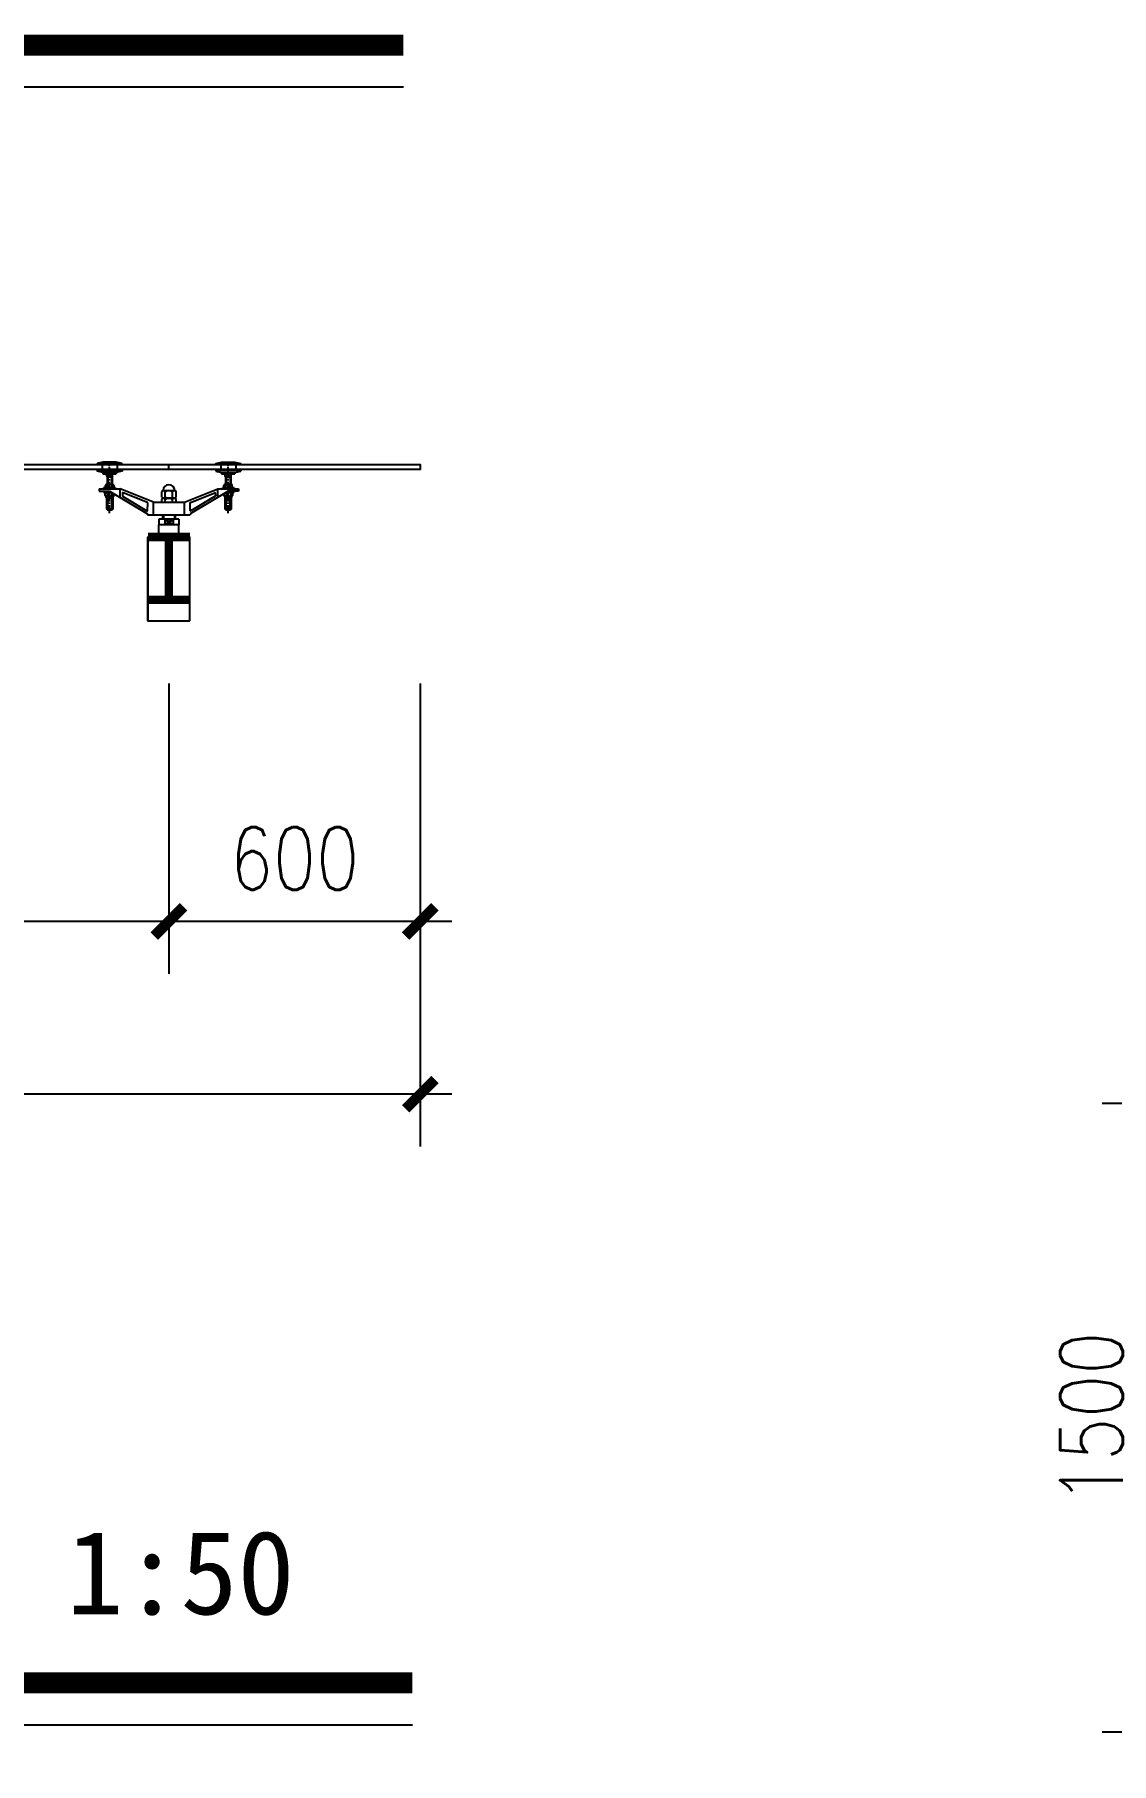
# Model space of a CAD drawing. Extents: x 458975 to 585950, y -118893 to 21149.
# Drawn here: x 558936 to 564077, y -95324 to -87070 of the extents above; entities that cross this region are included whole.
import ezdxf

# ---------------------------------------------------------------- set-up
doc = ezdxf.new("R2010")
doc.units = 0
doc.header["$LTSCALE"] = 1000
doc.header["$MEASUREMENT"] = 0
doc.linetypes.add('CENTER2', pattern=[1.125, 0.75, -0.125, 0.125, -0.125])
doc.linetypes.add('CENTERX2', pattern=[101.6, 63.5, -12.7, 12.7, -12.7])
doc.layers.get('0').update_dxf_attribs({"linetype": 'CONTINUOUS'})
doc.layers.get('DEFPOINTS').update_dxf_attribs({"linetype": 'CONTINUOUS'})
for name, color, linetype in [('PUB_DIM', 3, 'CONTINUOUS'), ('PUB_TEXT', 7, 'CONTINUOUS'), ('PUB_WALL', 255, 'CONTINUOUS'), ('WALL', 151, 'CONTINUOUS'), ('WINDOW', 2, 'CONTINUOUS')]:
    doc.layers.add(name, color=color, linetype=linetype)
doc.styles.add('-新宋体', font='NSimSun.ttf')
doc.styles.add('dim_font', font='SIMPLEX.shx', dxfattribs={"width": 0.8})
doc.dimstyles.new('DIMN50', dxfattribs={"dimscale": 0.5, "dimtxt": 300, "dimasz": 100, "dimexe": 250, "dimexo": 300, "dimgap": 0, "dimtad": 0, "dimdec": 0, "dimzin": 0, "dimdsep": 46, "dimtxsty": 'dim_font', "dimblk": 'ARCHTICK', "dimcen": 0.09, "dimdle": 150, "dimclrt": 7, "dimazin": 0, "dimtfac": 1, "dimtdec": 0, "dimtix": 1, "dimtmove": 2, "dimatfit": 3, "dimfxl": 1, "dimtvp": 1, "dimtolj": 1, "dimtzin": 0, "dimarcsym": 0})

# ---------------------------------------------------------------- blocks, each defined once
blk = doc.blocks.new('_archtick')
at = {"const_width": 0.5}
blk.add_lwpolyline([(-0.7, -0.7), (0.7, 0.7)], dxfattribs=at)
blk = doc.blocks.new('*D252')
at = {"layer": 'DEFPOINTS', "color": 0, "transparency": 16777216}
for p in [(565350.6, -92174.1), (564281.9, -95174.1), (565350.6, -95174.1)]:
    blk.add_point(p, dxfattribs=at)
at = {"layer": 'PUB_DIM', "color": 0, "lineweight": -2, "transparency": 16777216}
for p, q in [((564281.9, -92024.1), (564281.9, -95324.1)), ((565050.6, -92174.1), (564031.9, -92174.1)), ((565050.6, -95174.1), (564031.9, -95174.1))]:
    blk.add_line(p, q, dxfattribs=at)
at = {"layer": 'PUB_DIM', "color": 0, "lineweight": -2, "transparency": 16777216, "xscale": 100, "yscale": 100, "zscale": 100}
for p, rotation in [((564281.9, -92174.1), 90), ((564281.9, -95174.1), 270)]:
    blk.add_blockref('_archtick', p, dxfattribs=dict(at, rotation=rotation))
at = {"layer": 'PUB_DIM', "color": 7, "transparency": 16777216, "insert": (563981.9, -93674.1), "char_height": 300, "attachment_point": 5, "rotation": 90, "style": 'dim_font'}
blk.add_mtext('\\A1;1500', dxfattribs=at)
blk = doc.blocks.new('*D332')
at = {"layer": 'DEFPOINTS', "color": 0, "transparency": 16777216}
for p in [(557177, -89868.8), (559577, -89868.8), (557177, -91304)]:
    blk.add_point(p, dxfattribs=at)
at = {"layer": 'PUB_DIM', "color": 0, "lineweight": -2, "transparency": 16777216}
for p, q in [((557177, -90168.8), (557177, -91554)), ((559577, -90168.8), (559577, -91554)), ((559727, -91304), (557027, -91304))]:
    blk.add_line(p, q, dxfattribs=at)
at = {"layer": 'PUB_DIM', "color": 0, "lineweight": -2, "transparency": 16777216, "xscale": 100, "yscale": 100, "zscale": 100, "rotation": 180}
blk.add_blockref('_archtick', (557177, -91304), dxfattribs=at)
at = {"layer": 'PUB_DIM', "color": 0, "lineweight": -2, "transparency": 16777216, "xscale": 100, "yscale": 100, "zscale": 100}
blk.add_blockref('_archtick', (559577, -91304), dxfattribs=at)
at = {"layer": 'PUB_DIM', "color": 7, "transparency": 16777216, "insert": (558377, -91004), "char_height": 300, "attachment_point": 5, "style": 'dim_font'}
blk.add_mtext('\\A1;1200', dxfattribs=at)
blk = doc.blocks.new('*D333')
at = {"layer": 'DEFPOINTS', "color": 0, "transparency": 16777216}
for p in [(559577, -89868.8), (560777, -89868.8), (559577, -91304)]:
    blk.add_point(p, dxfattribs=at)
at = {"layer": 'PUB_DIM', "color": 0, "lineweight": -2, "transparency": 16777216}
for p, q in [((559577, -90168.8), (559577, -91554)), ((560777, -90168.8), (560777, -91554)), ((560927, -91304), (559427, -91304))]:
    blk.add_line(p, q, dxfattribs=at)
at = {"layer": 'PUB_DIM', "color": 0, "lineweight": -2, "transparency": 16777216, "xscale": 100, "yscale": 100, "zscale": 100, "rotation": 180}
blk.add_blockref('_archtick', (559577, -91304), dxfattribs=at)
at = {"layer": 'PUB_DIM', "color": 0, "lineweight": -2, "transparency": 16777216, "xscale": 100, "yscale": 100, "zscale": 100}
blk.add_blockref('_archtick', (560777, -91304), dxfattribs=at)
at = {"layer": 'PUB_DIM', "color": 7, "transparency": 16777216, "insert": (560177, -91004), "char_height": 300, "attachment_point": 5, "style": 'dim_font'}
blk.add_mtext('\\A1;600', dxfattribs=at)
blk = doc.blocks.new('*D334')
at = {"layer": 'DEFPOINTS', "color": 0, "transparency": 16777216}
for p in [(553577, -90694), (560777, -90694), (553577, -92129.2)]:
    blk.add_point(p, dxfattribs=at)
at = {"layer": 'PUB_DIM', "color": 0, "lineweight": -2, "transparency": 16777216}
for p, q in [((553577, -90994), (553577, -92379.2)), ((560777, -90994), (560777, -92379.2)), ((560927, -92129.2), (553427, -92129.2))]:
    blk.add_line(p, q, dxfattribs=at)
at = {"layer": 'PUB_DIM', "color": 0, "lineweight": -2, "transparency": 16777216, "xscale": 100, "yscale": 100, "zscale": 100, "rotation": 180}
blk.add_blockref('_archtick', (553577, -92129.2), dxfattribs=at)
at = {"layer": 'PUB_DIM', "color": 0, "lineweight": -2, "transparency": 16777216, "xscale": 100, "yscale": 100, "zscale": 100}
blk.add_blockref('_archtick', (560777, -92129.2), dxfattribs=at)
at = {"layer": 'PUB_DIM', "color": 7, "transparency": 16777216, "insert": (557177, -91829.2), "char_height": 300, "attachment_point": 5, "style": 'dim_font'}
blk.add_mtext('\\A1;3600', dxfattribs=at)

msp = doc.modelspace()

# ---------------------------------------------------------------- linework, layer by layer
at = {"color": 2, "linetype": 'Continuous'}
for p, q in [((559261.8, -89111.2), (559233.8, -89117.2)), ((559233.8, -89123.2), (559233.8, -89117.2)), ((559353.6, -89121.2), (559233.8, -89121.2)), ((559233.8, -89123.2), (559257.8, -89123.2)), ((559325.6, -89111.2), (559261.8, -89111.2)), ((559353.6, -89117.2), (559325.6, -89111.2)), ((559329.6, -89123.2), (559353.6, -89123.2)), ((559353.6, -89123.2), (559353.6, -89117.2)), ((559800.3, -89117.2), (559828.3, -89111.2)), ((559800.3, -89123.2), (559800.3, -89117.2)), ((559920.1, -89121.2), (559800.3, -89121.2)), ((559800.3, -89123.2), (559824.3, -89123.2)), ((559828.3, -89111.2), (559892.1, -89111.2)), ((559892.1, -89111.2), (559920.1, -89117.2)), ((559896.1, -89123.2), (559920.1, -89123.2)), ((559920.1, -89123.2), (559920.1, -89117.2)), ((559233.8, -89148.8), (559257.8, -89148.8)), ((559233.8, -89148.8), (559233.8, -89154.8)), ((559353.6, -89150.8), (559233.8, -89150.8)), ((559261.8, -89160.8), (559233.8, -89154.8)), ((559325.6, -89160.8), (559261.8, -89160.8)), ((559262, -89160.8), (559262, -89166.4)), ((559262, -89166.4), (559325.6, -89166.4)), ((559264, -89160.8), (559264, -89166.4)), ((559282, -89166.4), (559280, -89168.4)), ((559308, -89168.4), (559280, -89168.4)), ((559280, -89180.4), (559280, -89168.4)), ((559280, -89180.4), (559282, -89182.4)), ((559308, -89180.4), (559280, -89180.4)), ((559282, -89182.4), (559282, -89219)), ((559306, -89182.4), (559282, -89182.4)), ((559302, -89168.4), (559286, -89180.4)), ((559286, -89168.4), (559302, -89180.4)), ((559286, -89168.4), (559286, -89180.4)), ((559302, -89168.4), (559302, -89180.4)), ((559306, -89166.4), (559308, -89168.4)), ((559308, -89180.4), (559306, -89182.4)), ((559306, -89182.4), (559306, -89219)), ((559308, -89180.4), (559308, -89168.4)), ((559323.6, -89160.8), (559323.6, -89166.4)), ((559353.6, -89154.8), (559325.6, -89160.8)), ((559325.6, -89160.8), (559325.6, -89166.4)), ((559353.6, -89148.8), (559329.6, -89148.8)), ((559353.6, -89148.8), (559353.6, -89154.8)), ((559800.3, -89148.8), (559824.3, -89148.8)), ((559800.3, -89148.8), (559800.3, -89154.8)), ((559920.1, -89150.8), (559800.3, -89150.8)), ((559800.3, -89154.8), (559828.3, -89160.8)), ((559828.3, -89160.8), (559892.1, -89160.8)), ((559828.3, -89160.8), (559828.3, -89166.4)), ((559828.3, -89166.4), (559891.9, -89166.4)), ((559830.3, -89160.8), (559830.3, -89166.4)), ((559847.9, -89166.4), (559845.9, -89168.4)), ((559873.9, -89168.4), (559845.9, -89168.4)), ((559845.9, -89180.4), (559845.9, -89168.4)), ((559873.9, -89180.4), (559845.9, -89180.4)), ((559845.9, -89180.4), (559847.9, -89182.4)), ((559847.9, -89182.4), (559872, -89182.4)), ((559848, -89182.4), (559848, -89219)), ((559851.9, -89168.4), (559867.9, -89180.4)), ((559867.9, -89168.4), (559851.9, -89180.4)), ((559851.9, -89168.4), (559851.9, -89180.4)), ((559867.9, -89168.4), (559867.9, -89180.4)), ((559871.9, -89166.4), (559873.9, -89168.4)), ((559873.9, -89180.4), (559871.9, -89182.4)), ((559872, -89182.4), (559872, -89219)), ((559873.9, -89180.4), (559873.9, -89168.4)), ((559889.9, -89160.8), (559889.9, -89166.4)), ((559891.9, -89160.8), (559891.9, -89166.4)), ((559892.1, -89160.8), (559920.1, -89154.8)), ((559920.1, -89148.8), (559896.1, -89148.8)), ((559920.1, -89148.8), (559920.1, -89154.8))]:
    msp.add_line(p, q, dxfattribs=at)
at = {"color": 0, "linetype": 'CENTER2', "ltscale": 0.05}
for p, q in [((559257.8, -89121.2), (559257.8, -89148.8)), ((559294, -89354.8), (559294, -89111.2)), ((559329.6, -89121.2), (559329.6, -89148.8)), ((559824.3, -89121.2), (559824.3, -89148.8)), ((559860, -89354.8), (559860, -89111.2)), ((559896.1, -89121.2), (559896.1, -89148.8)), ((559285, -89182.4), (559285, -89219)), ((559303, -89182.4), (559303, -89219)), ((559851, -89182.4), (559851, -89219)), ((559869, -89182.4), (559869, -89219))]:
    msp.add_line(p, q, dxfattribs=at)
at = {"color": 2}
for p, q in [((559244, -89238.6), (559244, -89250.6)), ((559244, -89238.6), (559344, -89238.6)), ((559244, -89250.6), (559294, -89250.6)), ((559293.9, -89250.6), (559475, -89358.9)), ((559503, -89302.6), (559344, -89238.6)), ((559344, -89280.5), (559344, -89238.6)), ((559355.3, -89259.1), (559355.2, -89272.1)), ((559356.1, -89273.8), (559472.2, -89343.2)), ((559474.5, -89304.1), (559358.1, -89257.2)), ((559475.2, -89341.5), (559475.7, -89306)), ((559503, -89362.6), (559503, -89302.6)), ((559503, -89302.6), (559651, -89302.6)), ((559542.6, -89279.1), (559542.6, -89253.1)), ((559542.6, -89302.6), (559542.6, -89289.2)), ((559549, -89247.1), (559605, -89247.1)), ((559549, -89283.2), (559605, -89283.2)), ((559603.5, -89283.1), (559550.5, -89283.1)), ((559559.7, -89279.1), (559559.7, -89253.1)), ((559559.7, -89302.6), (559559.7, -89289.2)), ((559559.9, -89279.1), (559559.9, -89253.1)), ((559559.9, -89302.6), (559559.9, -89289.2)), ((559594.1, -89279.1), (559594.1, -89253.1)), ((559594.1, -89302.6), (559594.1, -89289.2)), ((559594.3, -89279.1), (559594.3, -89253.1)), ((559594.3, -89302.6), (559594.3, -89289.2)), ((559611.4, -89279.1), (559611.4, -89253.1)), ((559611.4, -89302.6), (559611.4, -89289.2)), ((559651, -89302.6), (559810, -89238.6)), ((559651, -89362.6), (559651, -89302.6)), ((559678.7, -89341.5), (559678.2, -89306)), ((559860.1, -89250.6), (559678.9, -89358.9)), ((559679.5, -89304.1), (559795.9, -89257.2)), ((559797.8, -89273.8), (559681.7, -89343.2)), ((559798.6, -89259.1), (559798.8, -89272.1)), ((559810, -89280.5), (559810, -89238.6)), ((559810, -89238.6), (559910, -89238.6)), ((559910, -89250.6), (559860, -89250.6)), ((559910, -89238.6), (559910, -89250.6)), ((559475, -89358.9), (559475, -89362.6)), ((559475, -89358.9), (559475, -89361.3)), ((559475, -89362.6), (559679, -89362.6)), ((559625, -89383), (559528.9, -89383)), ((559528.9, -89383), (559528.9, -89411)), ((559547, -89363), (559547, -89383)), ((559597, -89387.4), (559557, -89387.4)), ((559557, -89387.4), (559557, -89407.4)), ((559557, -89407.4), (559597, -89387.4)), ((559557, -89387.4), (559597, -89407.4)), ((559597, -89387.4), (559597, -89407.4)), ((559607, -89363), (559607, -89383)), ((559625, -89383), (559625, -89411)), ((559678.9, -89358.9), (559679, -89361.3)), ((559679, -89358.9), (559679, -89362.6)), ((559625, -89411), (559528.9, -89411)), ((559597, -89407.4), (559557, -89407.4))]:
    msp.add_line(p, q, dxfattribs=at)
at = {"color": 7, "linetype": 'CENTERX2'}
for p, q in [((559551, -89363), (559551, -89383)), ((559603, -89363), (559603, -89383))]:
    msp.add_line(p, q, dxfattribs=at)
for p, q in [((559528.9, -89468.8), (559528.9, -89411)), ((559625, -89468.8), (559625, -89411))]:
    msp.add_line(p, q)
at = {"ltscale": 10, "const_width": 100}
for points in [[(553714.5, -87120.1), (560696.3, -87120.1)], [(553757.8, -94939.4), (560739.6, -94939.4)]]:
    msp.add_lwpolyline(points, dxfattribs=at)
at = {"ltscale": 10}
for points in [[(553714.5, -87320.1), (560696.3, -87320.1)], [(553757.8, -95139.4), (560739.6, -95139.4)]]:
    msp.add_lwpolyline(points, dxfattribs=at)
at = {"const_width": 40}
msp.add_lwpolyline([(559477, -89468.8), (559677, -89468.8), (559577, -89468.8), (559577, -89768.8), (559477, -89768.8), (559677, -89768.8)], dxfattribs=at)
for points in [[(559677, -89668.8), (559677, -89468.8), (559477, -89468.8), (559477, -89868.8), (559677, -89868.8)], [(559477, -89868.8), (559477, -89468.8)], [(559528.9, -89468.8), (559625, -89468.8)], [(559625, -89468.8), (559528.9, -89468.8)], [(559677, -89868.8), (559677, -89468.8)]]:
    msp.add_lwpolyline(points)
at = {"color": 2}
for centre, radius, start, end in [((559577, -89247.1), 28, 0, 180), ((559357.2, -89272.1), 2, 179.23169, 239.12087), ((559357.3, -89259.1), 2, 68.07444, 179.23169), ((559473.7, -89305.9), 2, 359.23169, 68.07444), ((559551.2, -89256.3), 9.23, 20.4369, 159.5631), ((559551.1, -89256.2), 9.09, 19.7922, 160.2078), ((559551.2, -89271.8), 11.3, 220.29842, 319.70158), ((559551.1, -89272), 11.1, 219.76533, 320.23467), ((559551.2, -89292.4), 9.23, 20.4369, 159.5631), ((559551.1, -89292.2), 9.09, 19.7922, 160.2078), ((559576.9, -89274.7), 27.7, 51.53746, 128.46254), ((559576.9, -89244.1), 39, 243.81532, 296.18468), ((559576.9, -89310.8), 27.7, 51.53746, 128.46254), ((559577.1, -89274.7), 27.7, 51.53746, 128.46254), ((559577.1, -89244.1), 39, 243.81532, 296.18468), ((559577.1, -89310.8), 27.7, 51.53746, 128.46254), ((559602.7, -89256.3), 9.23, 20.4369, 159.5631), ((559602.7, -89271.8), 11.3, 220.29842, 319.70158), ((559602.7, -89292.4), 9.23, 20.4369, 159.5631), ((559602.8, -89256.2), 9.09, 19.7922, 160.2078), ((559602.8, -89272), 11.1, 219.76533, 320.23467), ((559602.8, -89292.2), 9.09, 19.7922, 160.2078), ((559680.2, -89305.9), 2, 111.92556, 180.76831), ((559796.6, -89259.1), 2, 0.76831, 111.92556), ((559796.8, -89272.1), 2, 300.87913, 0.76831), ((559473.2, -89341.5), 2, 239.12087, 359.23169), ((559680.7, -89341.5), 2, 180.76831, 300.87913)]:
    msp.add_arc(centre, radius, start, end, dxfattribs=at)
at = {"layer": 'DEFPOINTS', "color": 0, "linetype": 'ByBlock'}
for p in [(559576.4, -89246.3), (559577.5, -89246.3)]:
    msp.add_point(p, dxfattribs=at)
at = {"layer": 'PUB_WALL'}
for p, q in [((559274.5, -89230.7), (559274.5, -89222.7)), ((559310.5, -89218.7), (559278.5, -89218.7)), ((559284.5, -89230.7), (559284.5, -89222.7)), ((559304.5, -89230.7), (559304.5, -89222.7)), ((559314.5, -89230.7), (559314.5, -89222.7)), ((559839.5, -89230.7), (559839.5, -89222.7)), ((559875.5, -89218.7), (559843.5, -89218.7)), ((559849.5, -89230.7), (559849.5, -89222.7)), ((559869.5, -89230.7), (559869.5, -89222.7)), ((559879.5, -89230.7), (559879.5, -89222.7)), ((559264.6, -89238.5), (559264.6, -89234.7)), ((559264.6, -89238.5), (559321.4, -89238.5)), ((559265.1, -89255.2), (559265.1, -89251.4)), ((559265.1, -89255.2), (559301.6, -89255.2)), ((559273.5, -89259.2), (559273.5, -89270.5)), ((559274.9, -89255.2), (559301.6, -89255.2)), ((559278, -89279.5), (559276.4, -89274.3)), ((559276.5, -89234.7), (559312.5, -89234.7)), ((559277.5, -89274.5), (559310.5, -89274.5)), ((559279.9, -89281), (559307.1, -89281)), ((559280.2, -89335.5), (559280.2, -89281)), ((559283.5, -89258.5), (559283.5, -89270.5)), ((559284.2, -89281), (559284.2, -89338.9)), ((559303.5, -89259.8), (559303.5, -89270.5)), ((559304.6, -89281), (559304.6, -89338.9)), ((559308.6, -89335.5), (559308.6, -89280.2)), ((559309, -89279.5), (559310.5, -89274.5)), ((559314.7, -89263), (559314.7, -89270.5)), ((559321.4, -89238.5), (559321.4, -89234.7)), ((559832.5, -89238.5), (559832.5, -89234.7)), ((559889.3, -89238.5), (559832.5, -89238.5)), ((559839.3, -89263), (559839.3, -89270.5)), ((559841.5, -89234.7), (559877.5, -89234.7)), ((559843.4, -89274.5), (559876.4, -89274.5)), ((559845, -89279.5), (559843.4, -89274.5)), ((559845.3, -89335.5), (559845.3, -89280.2)), ((559846.9, -89281), (559874, -89281)), ((559849.3, -89281), (559849.3, -89338.9)), ((559850.4, -89259.8), (559850.4, -89270.5)), ((559888.8, -89255.2), (559852.3, -89255.2)), ((559852.3, -89255.2), (559879.1, -89255.2)), ((559869.7, -89281), (559869.7, -89338.9)), ((559870.4, -89258.5), (559870.4, -89270.5)), ((559873.7, -89335.5), (559873.7, -89281)), ((559875.9, -89279.5), (559877.5, -89274.3)), ((559880.4, -89259.2), (559880.4, -89270.5)), ((559888.8, -89255.2), (559888.8, -89251.4)), ((559889.3, -89238.5), (559889.3, -89234.7)), ((559308.6, -89335.5), (559280.2, -89335.5)), ((559284.2, -89338.9), (559280.2, -89335.5)), ((559284.2, -89338.9), (559304.6, -89338.9)), ((559308.6, -89335.5), (559304.6, -89338.9)), ((559845.3, -89335.5), (559849.3, -89338.9)), ((559845.3, -89335.5), (559873.7, -89335.5)), ((559849.3, -89338.9), (559869.7, -89338.9)), ((559869.7, -89338.9), (559873.7, -89335.5))]:
    msp.add_line(p, q, dxfattribs=at)
at = {"layer": 'PUB_WALL', "linetype": 'Continuous'}
for p, q in [((559264.6, -89234.7), (559321.4, -89234.7)), ((559889.3, -89234.7), (559832.5, -89234.7))]:
    msp.add_line(p, q, dxfattribs=at)
at = {"layer": 'PUB_WALL'}
for centre, radius, start, end in [((559278.5, -89222.7), 4, 89.99975, 179.99975), ((559280.5, -89222.7), 4, 359.99975, 89.99975), ((559288.5, -89222.7), 4, 89.99975, 179.99975), ((559300.5, -89222.7), 4, 359.99975, 89.99975), ((559308.5, -89222.7), 4, 89.99975, 179.99975), ((559310.5, -89222.7), 4, 359.99975, 89.99975), ((559843.5, -89222.7), 4, 90.00025, 180.00025), ((559845.5, -89222.7), 4, 0.00025, 90.00025), ((559853.5, -89222.7), 4, 90.00025, 180.00025), ((559865.5, -89222.7), 4, 0.00025, 90.00025), ((559873.5, -89222.7), 4, 90.00025, 180.00025), ((559875.5, -89222.7), 4, 0.00025, 90.00025), ((559277.5, -89259.2), 4, 90, 180), ((559277.5, -89270.5), 4, 180, 270), ((559278.5, -89230.7), 4, 179.99975, 269.99975), ((559279.9, -89279), 2, 196.87284, 270), ((559279.5, -89259.2), 4, 0, 90), ((559279.5, -89270.5), 4, 270, 0), ((559280.5, -89230.7), 4, 269.99975, 359.99975), ((559287.5, -89259.2), 4, 90, 180), ((559287.5, -89270.5), 4, 180, 270), ((559288.5, -89230.7), 4, 179.99975, 269.99975), ((559299.5, -89259.2), 4, 0, 90), ((559299.5, -89270.5), 4, 270, 0), ((559300.5, -89230.7), 4, 269.99975, 359.99975), ((559307.5, -89259.2), 4, 143.46509, 180), ((559307.5, -89270.5), 4, 180, 270), ((559308.5, -89230.7), 4, 179.99975, 269.99975), ((559307.1, -89279), 2, 270, 343.12716), ((559310.5, -89230.7), 4, 269.99975, 359.99975), ((559310.7, -89270.5), 4, 270, 0), ((559843.3, -89270.5), 4, 180, 270), ((559843.5, -89230.7), 4, 180.00025, 270.00025), ((559846.9, -89279), 2, 196.87284, 270), ((559845.5, -89230.7), 4, 270.00025, 0.00025), ((559846.4, -89270.5), 4, 270, 0), ((559853.5, -89230.7), 4, 180.00025, 270.00025), ((559846.4, -89259.2), 4, 0, 36.53491), ((559854.4, -89259.2), 4, 90, 180), ((559854.4, -89270.5), 4, 180, 270), ((559865.5, -89230.7), 4, 270.00025, 0.00025), ((559866.4, -89259.2), 4, 0, 90), ((559866.4, -89270.5), 4, 270, 0), ((559873.5, -89230.7), 4, 180.00025, 270.00025), ((559874.4, -89259.2), 4, 90, 180), ((559874.4, -89270.5), 4, 180, 270), ((559874, -89279), 2, 270, 343.12716), ((559875.5, -89230.7), 4, 270.00025, 0.00025), ((559876.4, -89259.2), 4, 0, 90), ((559876.4, -89270.5), 4, 270, 0)]:
    msp.add_arc(centre, radius, start, end, dxfattribs=at)
at = {"layer": 'WALL'}
for p, q in [((559274.5, -89230.7), (559274.5, -89222.7)), ((559310.5, -89218.7), (559278.5, -89218.7)), ((559284.5, -89230.7), (559284.5, -89222.7)), ((559304.5, -89230.7), (559304.5, -89222.7)), ((559314.5, -89222.7), (559314.5, -89230.7)), ((559839.5, -89222.7), (559839.5, -89230.7)), ((559875.5, -89218.7), (559843.5, -89218.7)), ((559849.5, -89230.7), (559849.5, -89222.7)), ((559869.5, -89230.7), (559869.5, -89222.7)), ((559879.5, -89230.7), (559879.5, -89222.7)), ((559264.6, -89234.7), (559264.6, -89238.5)), ((559321.4, -89238.5), (559264.6, -89238.5)), ((559265.1, -89251.4), (559265.1, -89255.2)), ((559301.6, -89255.2), (559265.1, -89255.2)), ((559273.5, -89270.5), (559273.5, -89259.2)), ((559274.9, -89255.2), (559301.6, -89255.2)), ((559276.4, -89274.3), (559278, -89279.5)), ((559276.5, -89234.7), (559312.5, -89234.7)), ((559277.5, -89274.5), (559310.5, -89274.5)), ((559279.9, -89281), (559307.1, -89281)), ((559280.2, -89281), (559280.2, -89335.5)), ((559283.5, -89258.5), (559283.5, -89270.5)), ((559284.2, -89338.9), (559284.2, -89281)), ((559303.5, -89259.8), (559303.5, -89270.5)), ((559304.6, -89338.9), (559304.6, -89281)), ((559308.6, -89280.2), (559308.6, -89335.5)), ((559310.5, -89274.5), (559309, -89279.5)), ((559314.7, -89270.5), (559314.7, -89263)), ((559321.4, -89234.7), (559321.4, -89238.5)), ((559832.5, -89234.7), (559832.5, -89238.5)), ((559832.5, -89238.5), (559889.3, -89238.5)), ((559839.3, -89270.5), (559839.3, -89263)), ((559841.5, -89234.7), (559877.5, -89234.7)), ((559843.4, -89274.5), (559876.4, -89274.5)), ((559843.4, -89274.5), (559845, -89279.5)), ((559845.3, -89280.2), (559845.3, -89335.5)), ((559874, -89281), (559846.9, -89281)), ((559849.3, -89338.9), (559849.3, -89281)), ((559850.4, -89259.8), (559850.4, -89270.5)), ((559852.3, -89255.2), (559888.8, -89255.2)), ((559852.3, -89255.2), (559879.1, -89255.2)), ((559869.7, -89338.9), (559869.7, -89281)), ((559870.4, -89258.5), (559870.4, -89270.5)), ((559873.7, -89281), (559873.7, -89335.5)), ((559877.5, -89274.3), (559875.9, -89279.5)), ((559880.4, -89270.5), (559880.4, -89259.2)), ((559888.8, -89251.4), (559888.8, -89255.2)), ((559889.3, -89234.7), (559889.3, -89238.5)), ((559308.6, -89335.5), (559280.2, -89335.5)), ((559280.2, -89335.5), (559284.2, -89338.9)), ((559284.2, -89338.9), (559304.6, -89338.9)), ((559304.6, -89338.9), (559308.6, -89335.5)), ((559849.3, -89338.9), (559845.3, -89335.5)), ((559845.3, -89335.5), (559873.7, -89335.5)), ((559869.7, -89338.9), (559849.3, -89338.9)), ((559873.7, -89335.5), (559869.7, -89338.9))]:
    msp.add_line(p, q, dxfattribs=at)
at = {"layer": 'WALL', "linetype": 'Continuous'}
for p, q in [((559321.4, -89234.7), (559264.6, -89234.7)), ((559832.5, -89234.7), (559889.3, -89234.7))]:
    msp.add_line(p, q, dxfattribs=at)
at = {"layer": 'WALL'}
for centre, radius, start, end in [((559278.5, -89222.7), 4, 89.99975, 179.99975), ((559280.5, -89222.7), 4, 359.99975, 89.99975), ((559288.5, -89222.7), 4, 89.99975, 179.99975), ((559300.5, -89222.7), 4, 359.99975, 89.99975), ((559308.5, -89222.7), 4, 89.99975, 179.99975), ((559310.5, -89222.7), 4, 359.99975, 89.99975), ((559843.5, -89222.7), 4, 90.00025, 180.00025), ((559845.5, -89222.7), 4, 0.00025, 90.00025), ((559853.5, -89222.7), 4, 90.00025, 180.00025), ((559865.5, -89222.7), 4, 0.00025, 90.00025), ((559873.5, -89222.7), 4, 90.00025, 180.00025), ((559875.5, -89222.7), 4, 0.00025, 90.00025), ((559277.5, -89259.2), 4, 90, 180), ((559277.5, -89270.5), 4, 180, 270), ((559278.5, -89230.7), 4, 179.99975, 269.99975), ((559279.9, -89279), 2, 196.87284, 270), ((559279.5, -89259.2), 4, 0, 90), ((559279.5, -89270.5), 4, 270, 0), ((559280.5, -89230.7), 4, 269.99975, 359.99975), ((559287.5, -89259.2), 4, 90, 180), ((559287.5, -89270.5), 4, 180, 270), ((559288.5, -89230.7), 4, 179.99975, 269.99975), ((559299.5, -89259.2), 4, 0, 90), ((559299.5, -89270.5), 4, 270, 0), ((559300.5, -89230.7), 4, 269.99975, 359.99975), ((559307.5, -89259.2), 4, 143.46509, 180), ((559307.5, -89270.5), 4, 180, 270), ((559308.5, -89230.7), 4, 179.99975, 269.99975), ((559307.1, -89279), 2, 270, 343.12716), ((559310.5, -89230.7), 4, 269.99975, 359.99975), ((559310.7, -89270.5), 4, 270, 0), ((559843.3, -89270.5), 4, 180, 270), ((559843.5, -89230.7), 4, 180.00025, 270.00025), ((559846.9, -89279), 2, 196.87284, 270), ((559845.5, -89230.7), 4, 270.00025, 0.00025), ((559846.4, -89270.5), 4, 270, 0), ((559853.5, -89230.7), 4, 180.00025, 270.00025), ((559846.4, -89259.2), 4, 0, 36.53491), ((559854.4, -89259.2), 4, 90, 180), ((559854.4, -89270.5), 4, 180, 270), ((559865.5, -89230.7), 4, 270.00025, 0.00025), ((559866.4, -89259.2), 4, 0, 90), ((559866.4, -89270.5), 4, 270, 0), ((559873.5, -89230.7), 4, 180.00025, 270.00025), ((559874.4, -89259.2), 4, 90, 180), ((559874.4, -89270.5), 4, 180, 270), ((559874, -89279), 2, 270, 343.12716), ((559875.5, -89230.7), 4, 270.00025, 0.00025), ((559876.4, -89259.2), 4, 0, 90), ((559876.4, -89270.5), 4, 270, 0)]:
    msp.add_arc(centre, radius, start, end, dxfattribs=at)
at = {"layer": 'WINDOW'}
for points in [[(560777, -89123.2), (560777, -89123.2), (560777, -89147.2), (553577, -89147.2), (553577, -89123.2), (560777, -89123.2)], [(559577, -89147.2), (559577, -89123.2)]]:
    msp.add_lwpolyline(points, dxfattribs=at)

# ---------------------------------------------------------------- texts
at = {"layer": 'PUB_TEXT', "style": '-新宋体'}
msp.add_text('1:50', height=400, dxfattribs=at).set_placement((559088.4, -94612.3, 1394848.9))

# ---------------------------------------------------------------- dimensions: what is measured, and where the dimension line sits
at = {"layer": 'PUB_DIM'}
for base, p1, p2, angle, picture, middle in [((557177, -91304), (559577, -89868.8), (557177, -89868.8), 180, '*D332', (558377, -91004)), ((559577, -91304), (560777, -89868.8), (559577, -89868.8), 180, '*D333', (560177, -91004)), ((553577, -92129.2), (560777, -90694), (553577, -90694), 180, '*D334', (557177, -91829.2)), ((564281.9, -95174.1), (565350.6, -92174.1), (565350.6, -95174.1), 270, '*D252', (563981.9, -93674.1))]:
    dim = msp.add_linear_dim(base=base, p1=p1, p2=p2, angle=angle, dimstyle='DIMN50', override={"dimscale": 1, "dimlfac": 0.5}, dxfattribs=at)
    dim.commit()
    dim.dimension.update_dxf_attribs({"geometry": picture, "text_midpoint": middle})

doc.saveas('drawing.dxf')
